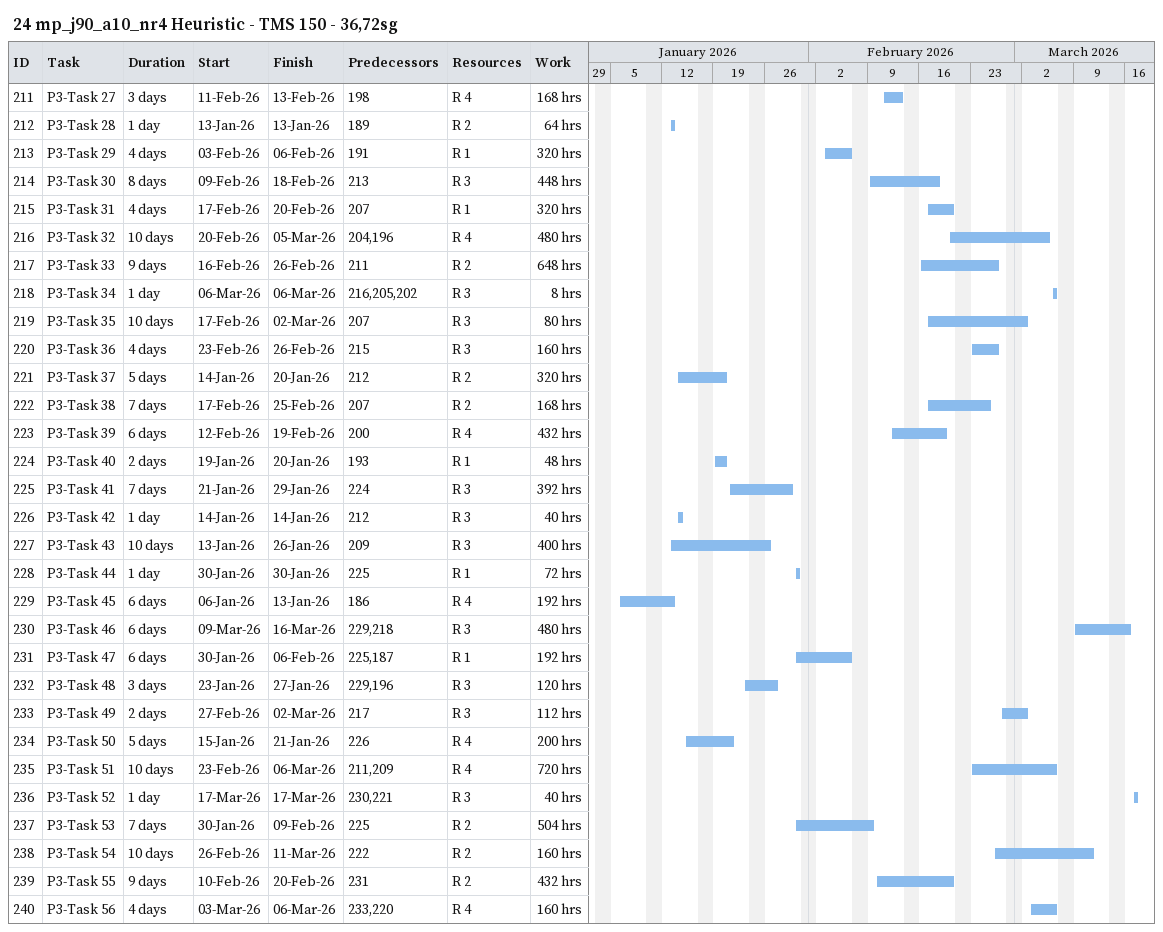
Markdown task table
24 mp_j90_a10_nr4 Heuristic - TMS 150 - 36,72sg

| ID | Task | Duration | Start | Finish | Predecessors | Resources | Work (h) |
|---|---|---|---|---|---|---|---|
| 211 | P3-Task 27 | 3d | 2026-02-11 | 2026-02-13 | 198 | R 4 | 168 |
| 212 | P3-Task 28 | 1d | 2026-01-13 | 2026-01-13 | 189 | R 2 | 64 |
| 213 | P3-Task 29 | 4d | 2026-02-03 | 2026-02-06 | 191 | R 1 | 320 |
| 214 | P3-Task 30 | 8d | 2026-02-09 | 2026-02-18 | 213 | R 3 | 448 |
| 215 | P3-Task 31 | 4d | 2026-02-17 | 2026-02-20 | 207 | R 1 | 320 |
| 216 | P3-Task 32 | 10d | 2026-02-20 | 2026-03-05 | 204, 196 | R 4 | 480 |
| 217 | P3-Task 33 | 9d | 2026-02-16 | 2026-02-26 | 211 | R 2 | 648 |
| 218 | P3-Task 34 | 1d | 2026-03-06 | 2026-03-06 | 216, 205, 202 | R 3 | 8 |
| 219 | P3-Task 35 | 10d | 2026-02-17 | 2026-03-02 | 207 | R 3 | 80 |
| 220 | P3-Task 36 | 4d | 2026-02-23 | 2026-02-26 | 215 | R 3 | 160 |
| 221 | P3-Task 37 | 5d | 2026-01-14 | 2026-01-20 | 212 | R 2 | 320 |
| 222 | P3-Task 38 | 7d | 2026-02-17 | 2026-02-25 | 207 | R 2 | 168 |
| 223 | P3-Task 39 | 6d | 2026-02-12 | 2026-02-19 | 200 | R 4 | 432 |
| 224 | P3-Task 40 | 2d | 2026-01-19 | 2026-01-20 | 193 | R 1 | 48 |
| 225 | P3-Task 41 | 7d | 2026-01-21 | 2026-01-29 | 224 | R 3 | 392 |
| 226 | P3-Task 42 | 1d | 2026-01-14 | 2026-01-14 | 212 | R 3 | 40 |
| 227 | P3-Task 43 | 10d | 2026-01-13 | 2026-01-26 | 209 | R 3 | 400 |
| 228 | P3-Task 44 | 1d | 2026-01-30 | 2026-01-30 | 225 | R 1 | 72 |
| 229 | P3-Task 45 | 6d | 2026-01-06 | 2026-01-13 | 186 | R 4 | 192 |
| 230 | P3-Task 46 | 6d | 2026-03-09 | 2026-03-16 | 229, 218 | R 3 | 480 |
| 231 | P3-Task 47 | 6d | 2026-01-30 | 2026-02-06 | 225, 187 | R 1 | 192 |
| 232 | P3-Task 48 | 3d | 2026-01-23 | 2026-01-27 | 229, 196 | R 3 | 120 |
| 233 | P3-Task 49 | 2d | 2026-02-27 | 2026-03-02 | 217 | R 3 | 112 |
| 234 | P3-Task 50 | 5d | 2026-01-15 | 2026-01-21 | 226 | R 4 | 200 |
| 235 | P3-Task 51 | 10d | 2026-02-23 | 2026-03-06 | 211, 209 | R 4 | 720 |
| 236 | P3-Task 52 | 1d | 2026-03-17 | 2026-03-17 | 230, 221 | R 3 | 40 |
| 237 | P3-Task 53 | 7d | 2026-01-30 | 2026-02-09 | 225 | R 2 | 504 |
| 238 | P3-Task 54 | 10d | 2026-02-26 | 2026-03-11 | 222 | R 2 | 160 |
| 239 | P3-Task 55 | 9d | 2026-02-10 | 2026-02-20 | 231 | R 2 | 432 |
| 240 | P3-Task 56 | 4d | 2026-03-03 | 2026-03-06 | 233, 220 | R 4 | 160 |
